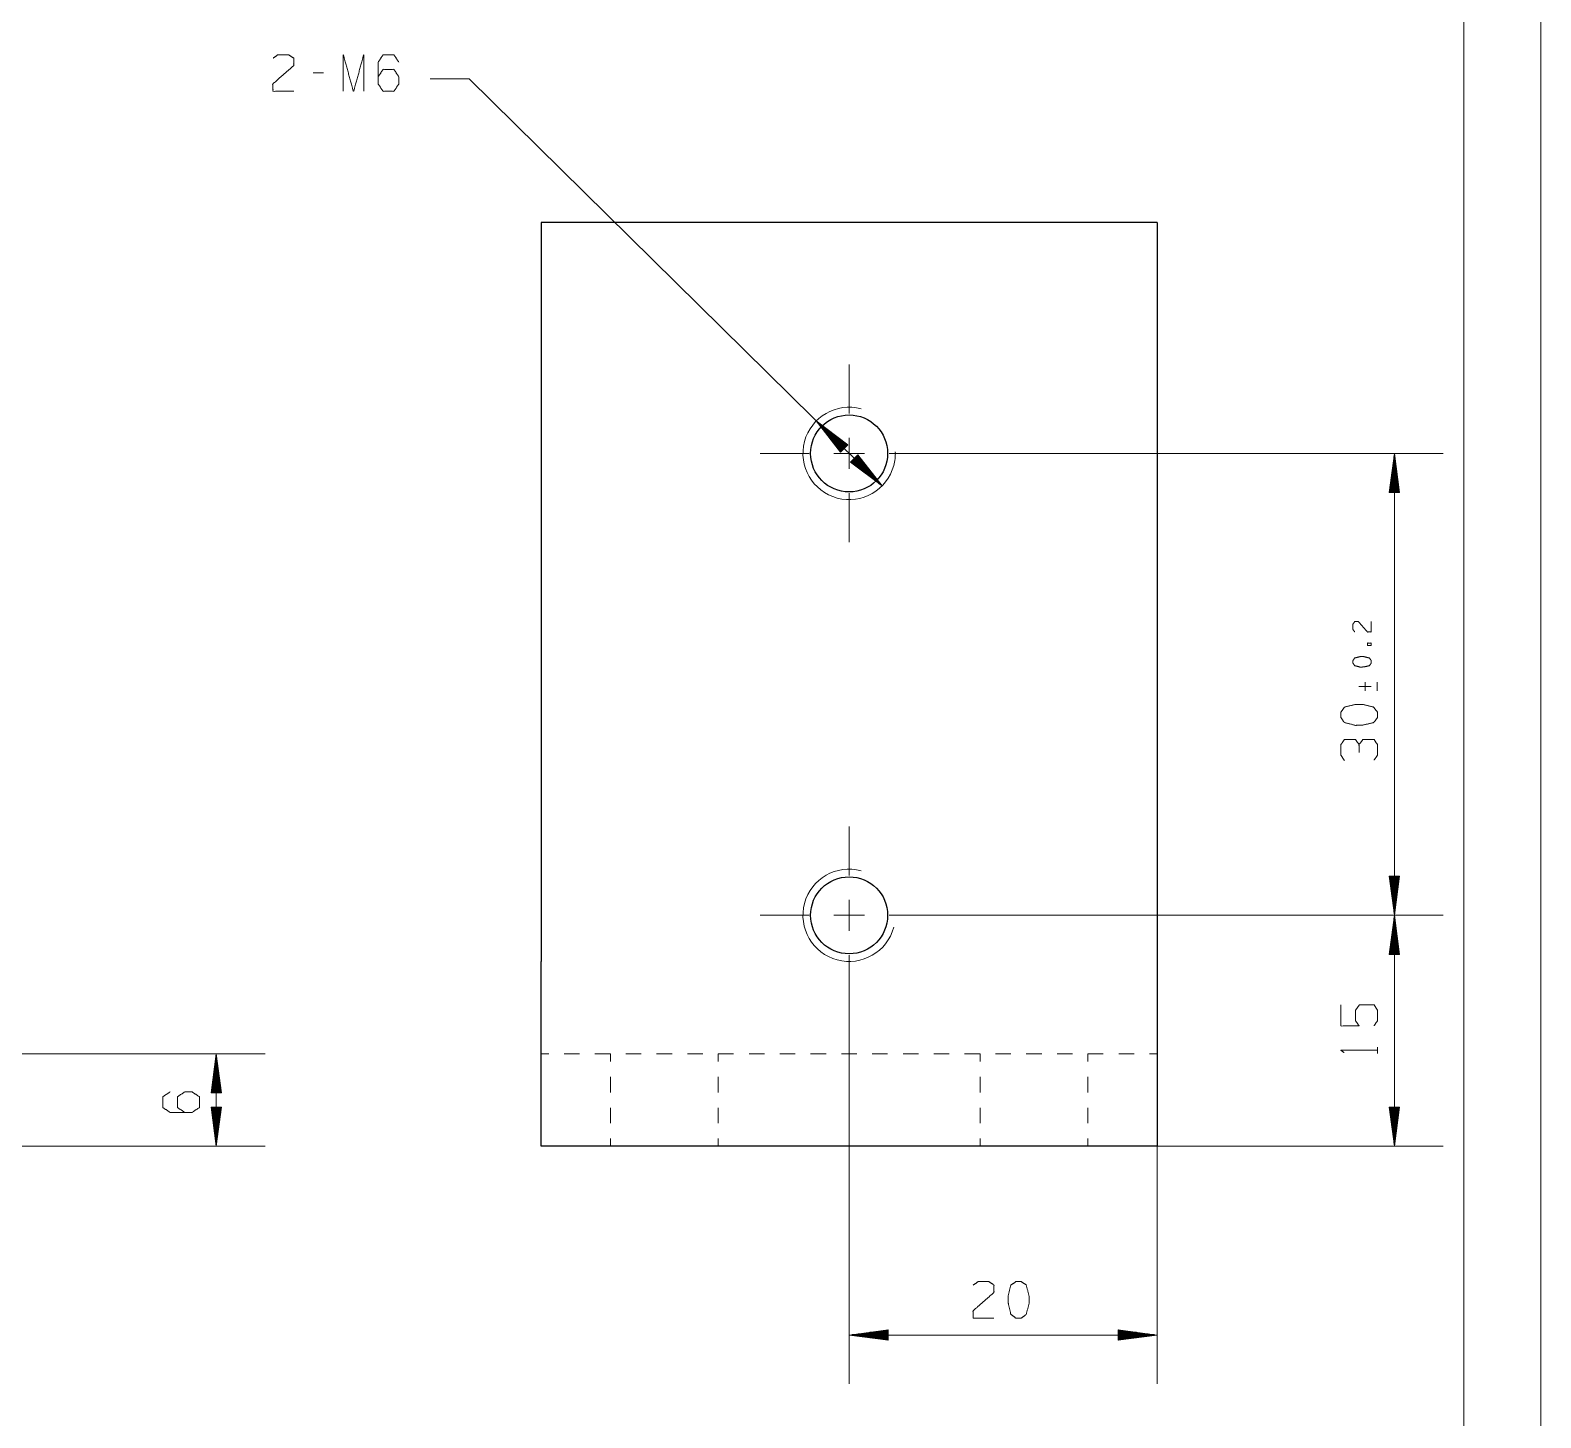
# Model space of a CAD drawing. Header units: millimetres. Extents: x 0 to 210, y 0 to 600.
# Drawn here: x 111.9 to 210, y 138.5 to 228.6 of the extents above; entities that cross this region are included whole.
import ezdxf

# ---------------------------------------------------------------- set-up
doc = ezdxf.new("R2010")
doc.units = ezdxf.units.MM
doc.layers.add('1', color=7, linetype='Continuous', true_color=0xffffff)

msp = doc.modelspace()

# ---------------------------------------------------------------- linework, layer by layer
at = {"layer": '1', "color": 132, "linetype": 'Continuous', "lineweight": 18}
for p, q in [((210, 0), (210, 297)), ((205, 5), (205, 292))]:
    msp.add_line(p, q, dxfattribs=at)
at = {"layer": '1', "color": 95, "linetype": 'Continuous', "lineweight": 18}
for p, q in [((130.979, 225.833), (130.307, 225.833)), ((198.194, 185.967), (198.994, 185.967)), ((198.594, 186.25), (198.594, 185.684)), ((199.381, 185.684), (199.381, 186.25)), ((199.4, 162.132), (199.4, 162.556))]:
    msp.add_line(p, q, dxfattribs=at)
at = {"layer": '1', "color": 13, "linetype": 'Continuous', "lineweight": 18}
for p, q in [((140.434, 225.446), (137.894, 225.446)), ((167.233, 199.007), (140.434, 225.446)), ((165.005, 201.675), (162.962, 203.221)), ((162.962, 203.221), (164.535, 201.199)), ((164.752, 201.419), (163.081, 203.067)), ((164.788, 201.455), (163.117, 203.103)), ((164.716, 201.383), (163.32, 202.76)), ((164.823, 201.491), (163.427, 202.868)), ((164.681, 201.346), (163.559, 202.453)), ((164.859, 201.527), (163.738, 202.634)), ((164.645, 201.31), (163.798, 202.146)), ((164.895, 201.563), (164.048, 202.399)), ((164.93, 201.6), (164.358, 202.164)), ((164.609, 201.274), (164.037, 201.838)), ((164.574, 201.238), (164.276, 201.531)), ((164.538, 201.202), (164.515, 201.224)), ((164.538, 201.202), (164.515, 201.224)), ((164.535, 201.199), (165.005, 201.675)), ((164.966, 201.636), (164.669, 201.929)), ((165.002, 201.672), (164.979, 201.694)), ((165.002, 201.672), (164.979, 201.694)), ((170.863, 201.114), (203.667, 201.114)), ((200.492, 201.114), (200.158, 198.574)), ((200.827, 198.574), (200.492, 201.114)), ((200.492, 171.114), (200.492, 201.114)), ((165.66, 201.029), (165.19, 200.553)), ((165.19, 200.553), (167.233, 199.007)), ((165.193, 200.556), (165.216, 200.533)), ((165.193, 200.556), (165.216, 200.533)), ((165.229, 200.592), (165.526, 200.298)), ((165.264, 200.628), (165.836, 200.064)), ((165.3, 200.664), (166.147, 199.829)), ((165.336, 200.7), (166.457, 199.594)), ((165.371, 200.736), (166.767, 199.359)), ((165.407, 200.773), (167.078, 199.124)), ((165.443, 200.809), (167.113, 199.16)), ((165.478, 200.845), (166.874, 199.468)), ((165.514, 200.881), (166.635, 199.775)), ((165.55, 200.917), (166.396, 200.082)), ((165.585, 200.953), (166.157, 200.389)), ((165.621, 200.99), (165.918, 200.696)), ((165.657, 201.026), (165.679, 201.003)), ((165.657, 201.026), (165.679, 201.003)), ((167.233, 199.007), (165.66, 201.029)), ((200.365, 198.574), (200.365, 200.149)), ((200.416, 198.574), (200.416, 200.535)), ((200.467, 198.574), (200.467, 200.921)), ((200.518, 198.574), (200.518, 200.921)), ((200.569, 198.574), (200.569, 200.535)), ((200.619, 198.574), (200.619, 200.149)), ((200.264, 198.574), (200.264, 199.377)), ((200.315, 198.574), (200.315, 199.763)), ((200.67, 198.574), (200.67, 199.763)), ((200.721, 198.574), (200.721, 199.377)), ((200.158, 198.574), (200.827, 198.574)), ((200.162, 198.574), (200.162, 198.606)), ((200.162, 198.574), (200.162, 198.606)), ((200.213, 198.574), (200.213, 198.991)), ((200.772, 198.574), (200.772, 198.991)), ((200.823, 198.574), (200.823, 198.606)), ((200.823, 198.574), (200.823, 198.606)), ((200.158, 173.654), (200.492, 171.114)), ((200.827, 173.654), (200.158, 173.654)), ((200.162, 173.654), (200.162, 173.622)), ((200.162, 173.654), (200.162, 173.622)), ((200.213, 173.654), (200.213, 173.236)), ((200.264, 173.654), (200.264, 172.85)), ((200.315, 173.654), (200.315, 172.464)), ((200.365, 173.654), (200.365, 172.078)), ((200.416, 173.654), (200.416, 171.693)), ((200.467, 173.654), (200.467, 171.307)), ((200.492, 171.114), (200.827, 173.654)), ((200.518, 173.654), (200.518, 171.307)), ((200.569, 173.654), (200.569, 171.693)), ((200.619, 173.654), (200.619, 172.078)), ((200.67, 173.654), (200.67, 172.464)), ((200.721, 173.654), (200.721, 172.85)), ((200.772, 173.654), (200.772, 173.236)), ((200.823, 173.654), (200.823, 173.622)), ((200.823, 173.654), (200.823, 173.622)), ((170.863, 171.114), (203.667, 171.114)), ((170.863, 171.114), (203.667, 171.114)), ((200.492, 171.114), (200.158, 168.574)), ((200.467, 168.574), (200.467, 170.921)), ((200.827, 168.574), (200.492, 171.114)), ((200.492, 156.114), (200.492, 171.114)), ((200.518, 168.574), (200.518, 170.921)), ((200.315, 168.574), (200.315, 169.763)), ((200.365, 168.574), (200.365, 170.149)), ((200.416, 168.574), (200.416, 170.535)), ((200.569, 168.574), (200.569, 170.535)), ((200.619, 168.574), (200.619, 170.149)), ((200.67, 168.574), (200.67, 169.763)), ((200.213, 168.574), (200.213, 168.991)), ((200.264, 168.574), (200.264, 169.377)), ((200.721, 168.574), (200.721, 169.377)), ((200.772, 168.574), (200.772, 168.991)), ((185.097, 168.114), (185.097, 140.678)), ((200.158, 168.574), (200.827, 168.574)), ((200.162, 168.574), (200.162, 168.606)), ((200.162, 168.574), (200.162, 168.606)), ((200.823, 168.574), (200.823, 168.606)), ((200.823, 168.574), (200.823, 168.606)), ((165.097, 165.348), (165.097, 140.678)), ((109.831, 162.114), (127.181, 162.114)), ((124.006, 162.114), (123.672, 159.574)), ((123.981, 159.574), (123.981, 161.921)), ((124.341, 159.574), (124.006, 162.114)), ((124.006, 156.114), (124.006, 162.114)), ((124.032, 159.574), (124.032, 161.921)), ((123.879, 159.574), (123.879, 161.149)), ((123.93, 159.574), (123.93, 161.535)), ((124.082, 159.574), (124.082, 161.535)), ((124.133, 159.574), (124.133, 161.149)), ((123.727, 159.574), (123.727, 159.991)), ((123.778, 159.574), (123.778, 160.377)), ((123.828, 159.574), (123.828, 160.763)), ((124.184, 159.574), (124.184, 160.763)), ((124.235, 159.574), (124.235, 160.377)), ((124.286, 159.574), (124.286, 159.991)), ((123.672, 159.574), (124.341, 159.574)), ((123.676, 159.574), (123.676, 159.606)), ((123.676, 159.574), (123.676, 159.606)), ((124.336, 159.574), (124.336, 159.606)), ((124.336, 159.574), (124.336, 159.606)), ((123.672, 158.654), (124.006, 156.114)), ((124.341, 158.654), (123.672, 158.654)), ((123.676, 158.654), (123.676, 158.622)), ((123.676, 158.654), (123.676, 158.622)), ((123.727, 158.654), (123.727, 158.236)), ((123.778, 158.654), (123.778, 157.85)), ((123.828, 158.654), (123.828, 157.464)), ((123.879, 158.654), (123.879, 157.078)), ((123.93, 158.654), (123.93, 156.693)), ((123.981, 158.654), (123.981, 156.307)), ((124.006, 156.114), (124.341, 158.654)), ((124.032, 158.654), (124.032, 156.307)), ((124.082, 158.654), (124.082, 156.693)), ((124.133, 158.654), (124.133, 157.078)), ((124.184, 158.654), (124.184, 157.464)), ((124.235, 158.654), (124.235, 157.85)), ((124.286, 158.654), (124.286, 158.236)), ((124.336, 158.654), (124.336, 158.622)), ((124.336, 158.654), (124.336, 158.622)), ((200.158, 158.654), (200.492, 156.114)), ((200.827, 158.654), (200.158, 158.654)), ((200.162, 158.654), (200.162, 158.622)), ((200.162, 158.654), (200.162, 158.622)), ((200.213, 158.654), (200.213, 158.236)), ((200.264, 158.654), (200.264, 157.85)), ((200.315, 158.654), (200.315, 157.464)), ((200.365, 158.654), (200.365, 157.078)), ((200.416, 158.654), (200.416, 156.693)), ((200.467, 158.654), (200.467, 156.307)), ((200.492, 156.114), (200.827, 158.654)), ((200.518, 158.654), (200.518, 156.307)), ((200.569, 158.654), (200.569, 156.693)), ((200.619, 158.654), (200.619, 157.078)), ((200.67, 158.654), (200.67, 157.464)), ((200.721, 158.654), (200.721, 157.85)), ((200.772, 158.654), (200.772, 158.236)), ((200.823, 158.654), (200.823, 158.622)), ((200.823, 158.654), (200.823, 158.622)), ((109.831, 156.114), (127.181, 156.114)), ((185.097, 156.114), (203.667, 156.114)), ((167.637, 144.187), (165.097, 143.853)), ((167.637, 144.183), (167.605, 144.183)), ((167.637, 144.183), (167.605, 144.183)), ((167.637, 143.519), (167.637, 144.187)), ((182.557, 144.187), (182.557, 143.519)), ((185.097, 143.853), (182.557, 144.187)), ((182.557, 144.183), (182.589, 144.183)), ((182.557, 144.183), (182.589, 144.183)), ((165.097, 143.853), (167.637, 143.519)), ((165.097, 143.853), (185.097, 143.853)), ((167.637, 143.878), (165.29, 143.878)), ((167.637, 143.828), (165.29, 143.828)), ((167.637, 143.929), (165.676, 143.929)), ((167.637, 143.777), (165.676, 143.777)), ((167.637, 143.98), (166.062, 143.98)), ((167.637, 143.726), (166.062, 143.726)), ((167.637, 144.031), (166.448, 144.031)), ((167.637, 143.675), (166.448, 143.675)), ((167.637, 144.082), (166.834, 144.082)), ((167.637, 143.624), (166.834, 143.624)), ((167.637, 144.132), (167.22, 144.132)), ((167.637, 143.574), (167.22, 143.574)), ((167.637, 143.523), (167.605, 143.523)), ((167.637, 143.523), (167.605, 143.523)), ((182.557, 144.132), (182.975, 144.132)), ((182.557, 144.082), (183.361, 144.082)), ((182.557, 144.031), (183.747, 144.031)), ((182.557, 143.98), (184.133, 143.98)), ((182.557, 143.929), (184.518, 143.929)), ((182.557, 143.878), (184.904, 143.878)), ((182.557, 143.519), (185.097, 143.853)), ((182.557, 143.828), (184.904, 143.828)), ((182.557, 143.777), (184.518, 143.777)), ((182.557, 143.726), (184.133, 143.726)), ((182.557, 143.675), (183.747, 143.675)), ((182.557, 143.624), (183.361, 143.624)), ((182.557, 143.574), (182.975, 143.574)), ((182.557, 143.523), (182.589, 143.523)), ((182.557, 143.523), (182.589, 143.523))]:
    msp.add_line(p, q, dxfattribs=at)
at = {"layer": '1', "color": 252, "linetype": 'Continuous', "lineweight": 25}
for p, q in [((145.097, 216.114), (145.097, 168.114)), ((185.097, 216.114), (145.097, 216.114)), ((185.097, 216.114), (185.097, 168.114)), ((185.097, 156.114), (145.097, 156.114))]:
    msp.add_line(p, q, dxfattribs=at)
at = {"layer": '1', "color": 252, "linetype": 'Continuous', "lineweight": 18}
for p, q in [((165.097, 203.705), (165.097, 206.88)), ((165.097, 200.11), (165.097, 202.117)), ((162.506, 201.114), (159.331, 201.114)), ((164.094, 201.114), (166.101, 201.114)), ((167.688, 201.114), (170.863, 201.114)), ((165.097, 198.523), (165.097, 195.348)), ((165.097, 173.705), (165.097, 176.88)), ((165.097, 170.11), (165.097, 172.117)), ((162.506, 171.114), (159.331, 171.114)), ((164.094, 171.114), (166.101, 171.114)), ((167.688, 171.114), (170.863, 171.114)), ((165.097, 168.523), (165.097, 165.348))]:
    msp.add_line(p, q, dxfattribs=at)
at = {"layer": '1', "color": 43, "linetype": 'Continuous', "lineweight": 18}
for p, q in [((145.097, 162.114), (145.597, 162.114)), ((146.597, 162.114), (147.597, 162.114)), ((148.597, 162.114), (149.597, 162.114)), ((149.597, 162.114), (149.597, 161.614)), ((150.597, 162.114), (151.597, 162.114)), ((152.597, 162.114), (153.597, 162.114)), ((154.597, 162.114), (155.597, 162.114)), ((156.597, 162.114), (156.597, 161.614)), ((156.597, 162.114), (157.597, 162.114)), ((158.597, 162.114), (159.597, 162.114)), ((160.597, 162.114), (161.597, 162.114)), ((162.597, 162.114), (163.597, 162.114)), ((164.597, 162.114), (165.597, 162.114)), ((166.597, 162.114), (167.597, 162.114)), ((168.597, 162.114), (169.597, 162.114)), ((170.597, 162.114), (171.597, 162.114)), ((172.597, 162.114), (173.597, 162.114)), ((173.597, 162.114), (173.597, 161.614)), ((174.597, 162.114), (175.597, 162.114)), ((176.597, 162.114), (177.597, 162.114)), ((178.597, 162.114), (179.597, 162.114)), ((180.597, 162.114), (180.597, 161.614)), ((180.597, 162.114), (181.597, 162.114)), ((182.597, 162.114), (183.597, 162.114)), ((184.597, 162.114), (185.097, 162.114)), ((149.597, 160.614), (149.597, 159.614)), ((156.597, 160.614), (156.597, 159.614)), ((173.597, 160.614), (173.597, 159.614)), ((180.597, 160.614), (180.597, 159.614)), ((149.597, 158.614), (149.597, 157.614)), ((156.597, 158.614), (156.597, 157.614)), ((173.597, 158.614), (173.597, 157.614)), ((180.597, 158.614), (180.597, 157.614)), ((149.597, 156.614), (149.597, 156.114)), ((156.597, 156.614), (156.597, 156.114)), ((173.597, 156.614), (173.597, 156.114)), ((180.597, 156.614), (180.597, 156.114))]:
    msp.add_line(p, q, dxfattribs=at)
at = {"layer": '1', "color": 252, "linetype": 'Continuous', "lineweight": 25}
for centre in [(165.097, 201.114), (165.097, 171.114)]:
    msp.add_circle(centre, 2.5, dxfattribs=at)
at = {"layer": '1', "color": 252, "linetype": 'Continuous', "lineweight": 13}
for centre in [(165.097, 201.114), (165.097, 171.114)]:
    msp.add_arc(centre, 3, 75, 345, dxfattribs=at)
at = {"layer": '1', "color": 13, "linetype": 'Continuous', "lineweight": 18}
msp.add_arc((165.097, 201.114), 3, 345, 2.01064, dxfattribs=at)
at = {"layer": '1', "color": 95, "linetype": 'Continuous', "lineweight": 18}
for points, knots in [([(127.695, 226.783), (128.013, 227.008), (128.702, 227.008), (129.038, 226.783), (129.038, 226.308), (127.677, 225.108), (127.695, 224.633), (129.038, 224.633)], [0, 0, 0.069692, 0.192977, 0.265273, 0.350228, 0.674739, 0.759753, 1, 1]), ([(132.248, 224.633), (132.248, 227.008), (132.92, 224.633), (133.591, 227.008), (133.591, 224.633)], [0, 0, 0.245192, 0.5, 0.754808, 1, 1]), ([(134.524, 225.583), (134.843, 226.058), (135.532, 226.058), (135.868, 225.583), (135.868, 225.108), (135.532, 224.633), (134.843, 224.633), (134.524, 225.108), (134.524, 226.533), (134.843, 227.008), (135.532, 227.008), (135.868, 226.533)], [0, 0, 0.076964, 0.169761, 0.248075, 0.312018, 0.390331, 0.483128, 0.560093, 0.751925, 0.82889, 0.921687, 1, 1]), ([(197.919, 189.521), (197.806, 189.68), (197.806, 190.025), (197.919, 190.193), (198.156, 190.193), (198.756, 189.513), (198.994, 189.521), (198.994, 190.193)], [0, 0, 0.069696, 0.192981, 0.265278, 0.350226, 0.674738, 0.759752, 1, 1]), ([(198.994, 188.631), (198.994, 188.799), (198.756, 188.799), (198.756, 188.631), (198.994, 188.631)], [0, 0, 0.207082, 0.5, 0.707082, 1, 1]), ([(198.994, 187.66), (198.869, 187.828), (198.519, 187.917), (198.281, 187.917), (197.919, 187.828), (197.806, 187.66), (197.806, 187.492), (197.919, 187.324), (198.281, 187.236), (198.519, 187.245), (198.869, 187.324), (198.994, 187.492), (198.994, 187.66)], [0, 0, 0.067528, 0.183978, 0.260585, 0.380943, 0.446147, 0.50031, 0.565508, 0.685868, 0.762528, 0.878314, 0.945837, 1, 1]), ([(199.4, 184.3), (199.15, 184.636), (198.45, 184.813), (197.975, 184.813), (197.25, 184.636), (197.025, 184.3), (197.025, 183.964), (197.25, 183.628), (197.975, 183.452), (198.45, 183.469), (199.15, 183.628), (199.4, 183.964), (199.4, 184.3)], [0, 0, 0.067526, 0.183973, 0.260583, 0.380942, 0.446141, 0.500308, 0.565505, 0.685864, 0.762528, 0.87831, 0.945834, 1, 1]), ([(198.2, 182.2), (197.975, 182.536), (197.25, 182.536), (197.025, 182.2), (197.025, 181.511), (197.25, 181.175)], [0, 0, 0.153872, 0.429851, 0.583722, 0.846128, 1, 1]), ([(199.175, 181.193), (199.4, 181.511), (199.4, 182.2), (199.175, 182.536), (198.45, 182.536), (198.2, 182.2), (198.2, 181.688)], [0, 0, 0.124118, 0.343691, 0.472446, 0.703377, 0.836727, 1, 1]), ([(199.175, 163.932), (199.4, 164.267), (199.4, 164.957), (199.175, 165.293), (198.225, 165.293), (197.975, 164.957), (197.975, 164.267), (198.2, 163.932), (197.025, 163.932), (197.025, 165.293)], [0, 0, 0.062228, 0.168344, 0.230572, 0.376816, 0.441264, 0.547381, 0.609609, 0.790489, 1, 1]), ([(197.225, 162.203), (197.025, 162.344), (199.4, 162.344)], [0, 0, 0.093486, 1, 1]), ([(121.964, 158.311), (121.489, 158.629), (121.489, 159.318), (121.964, 159.654), (122.439, 159.654), (122.914, 159.318), (122.914, 158.629), (122.439, 158.311), (121.014, 158.311), (120.539, 158.629), (120.539, 159.318), (121.014, 159.654)], [0, 0, 0.076963, 0.169761, 0.248073, 0.312018, 0.390331, 0.483128, 0.560092, 0.751927, 0.82889, 0.921688, 1, 1]), ([(173.156, 147.096), (173.474, 147.321), (174.164, 147.321), (174.5, 147.096), (174.5, 146.621), (173.139, 145.421), (173.156, 144.946), (174.5, 144.946)], [0, 0, 0.069692, 0.192976, 0.265274, 0.350227, 0.67474, 0.759752, 1, 1]), ([(176.264, 144.946), (176.599, 145.196), (176.776, 145.896), (176.776, 146.371), (176.599, 147.096), (176.264, 147.321), (175.928, 147.321), (175.592, 147.096), (175.415, 146.371), (175.433, 145.896), (175.592, 145.196), (175.928, 144.946), (176.264, 144.946)], [0, 0, 0.067524, 0.18397, 0.260583, 0.380943, 0.446139, 0.500306, 0.565503, 0.685862, 0.762528, 0.878309, 0.945833, 1, 1])]:
    msp.add_open_spline(points, degree=1, knots=knots, dxfattribs=at)
at = {"layer": '1', "color": 252, "linetype": 'Continuous', "lineweight": 25}
for points, knots in [([(145.097, 156.114), (145.097, 156.216), (145.097, 157.027), (145.097, 158.593), (145.097, 160.809), (145.097, 163.522), (145.097, 166.547), (145.097, 168.114)], [0, 0, 0.008555, 0.07612, 0.206646, 0.391238, 0.617317, 0.869474, 1, 1]), ([(185.097, 168.114), (185.097, 165.008), (185.097, 162.114), (185.097, 159.628), (185.097, 157.721), (185.097, 157.027), (185.097, 156.216), (185.097, 156.114)], [0, 0, 0.258819, 0.5, 0.707107, 0.866025, 0.92388, 0.991445, 1, 1])]:
    msp.add_open_spline(points, degree=1, knots=knots, dxfattribs=at)

doc.saveas('drawing.dxf')
